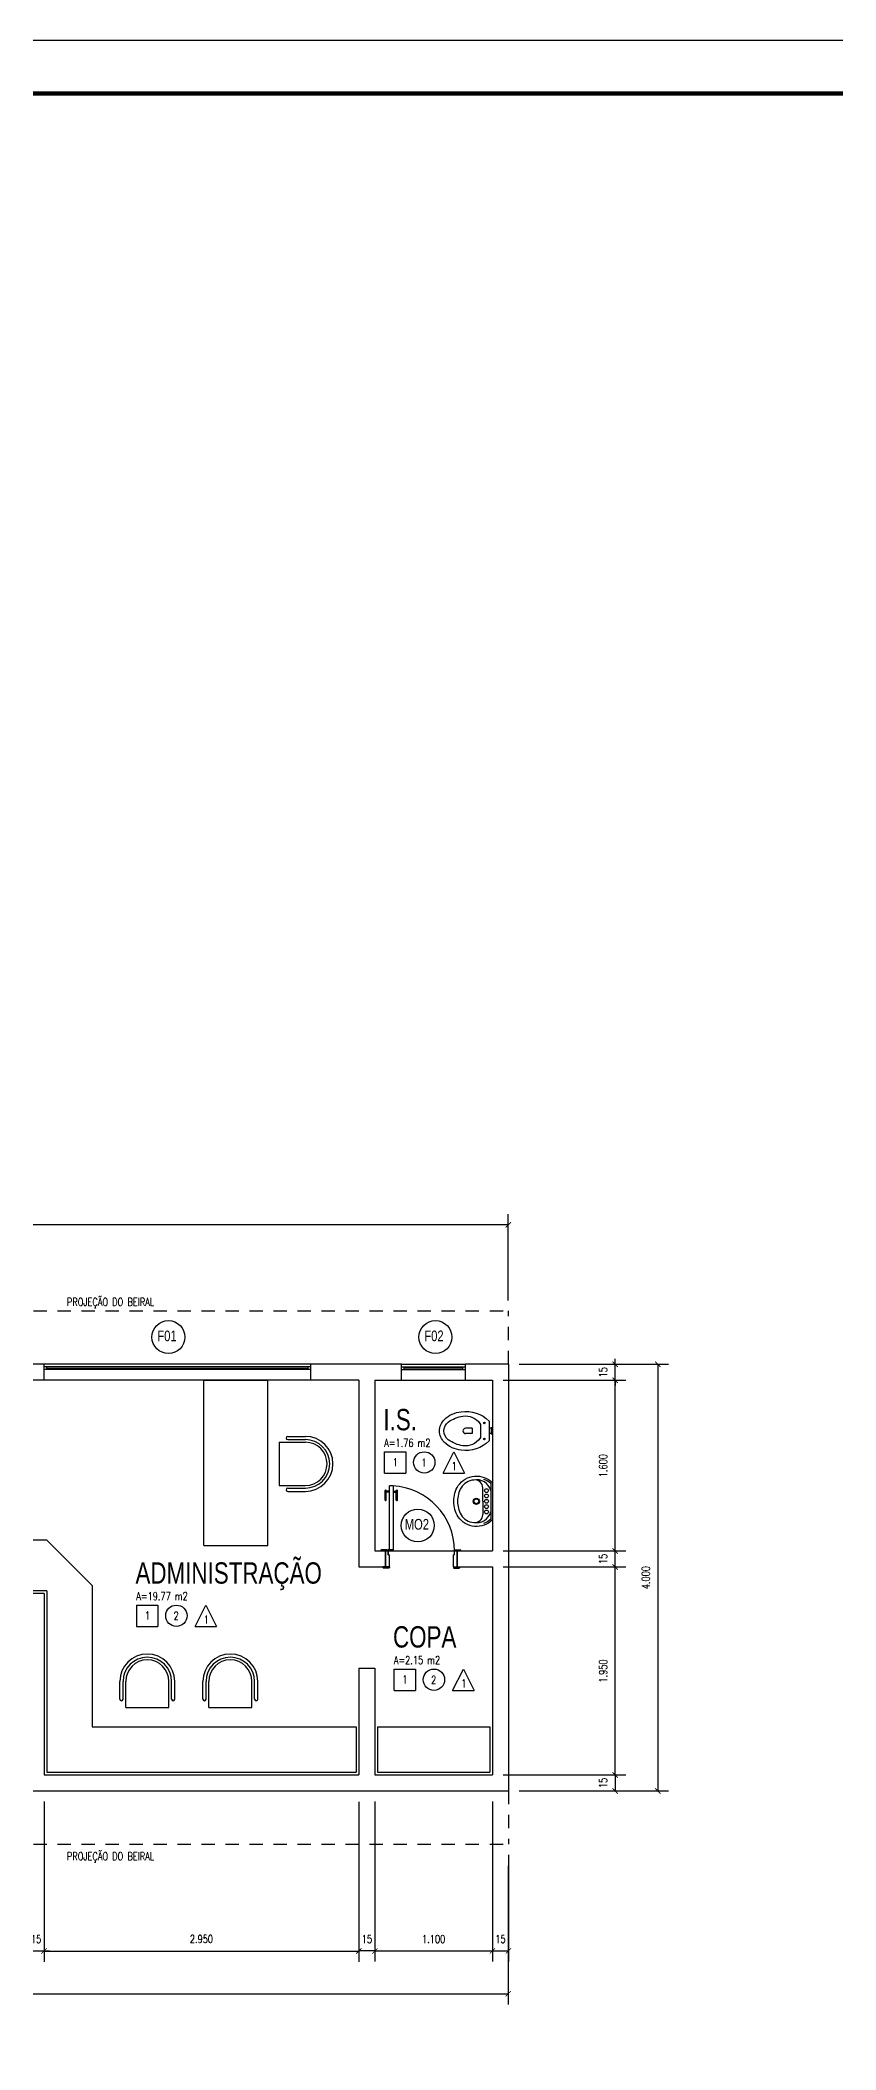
# Model space of a CAD drawing. Extents: x 231.8 to 328.5, y 64.7 to 125.7.
# Drawn here: x 245.24 to 252.69, y 74.35 to 93.19 of the extents above; entities that cross this region are included whole.
import ezdxf

# ---------------------------------------------------------------- set-up
doc = ezdxf.new("R2010")
doc.units = 0
doc.header["$LTSCALE"] = 0.1
doc.header["$MEASUREMENT"] = 0
doc.header["$PDMODE"] = 3
doc.linetypes.add('DASHED2', pattern=[0.375, 0.25, -0.125])
doc.layers.get('0').update_dxf_attribs({"linetype": 'CONTINUOUS'})
doc.layers.get('DEFPOINTS').update_dxf_attribs({"linetype": 'CONTINUOUS'})
for name, color, linetype in [('ALVENARIA', 5, 'CONTINUOUS'), ('COTAS', 1, 'CONTINUOUS'), ('ESQUADRIA', 250, 'CONTINUOUS'), ('INDIC', 1, 'CONTINUOUS'), ('MOBILIA', 74, 'CONTINUOUS'), ('NOMEN', 250, 'CONTINUOUS'), ('PEITORIL_JANELA', 2, 'CONTINUOUS'), ('PISO', 250, 'CONTINUOUS'), ('PORTA', 12, 'CONTINUOUS'), ('PRANCHA', 15, 'CONTINUOUS'), ('PROJEÇÃO', 7, 'DASHED2'), ('SANITÁRIOS', 74, 'CONTINUOUS'), ('TEXTO_AMBIENTE', 250, 'CONTINUOUS'), ('TEXTO_PISO_ÁREA', 1, 'CONTINUOUS'), ('VIDRO', 140, 'CONTINUOUS')]:
    doc.layers.add(name, color=color, linetype=linetype)
doc.styles.add('STYLE1', font='romans.shx', dxfattribs={"width": 0.75, "height": 0.075})
doc.styles.add('STYLE3', font='arial.ttf', dxfattribs={"width": 0.75, "height": 0.2})
doc.dimstyles.get("Standard").update_dxf_attribs({"dimtxt": 0.18, "dimasz": 0.18, "dimexe": 0.18, "dimexo": 0.0625, "dimgap": 0.09, "dimtad": 0, "dimtih": 1, "dimtoh": 1, "dimdec": 4, "dimzin": 0, "dimdsep": 46, "dimtxsty": 'Standard', "dimcen": 0.09, "dimadec": 0, "dimazin": 0, "dimtfac": 1, "dimtdec": 4, "dimtofl": 0, "dimtmove": 0, "dimatfit": 3, "dimfxl": 1, "dimtolj": 1, "dimtzin": 0, "dimarcsym": 0})

# ---------------------------------------------------------------- blocks, each defined once
blk = doc.blocks.new('P-CB67')
for p, q in [((-0.005, 0.477), (-0.005, 0.567)), ((0.005, 0.477), (0.005, 0.567)), ((0.035, 0.01), (0.035, 0.61)), ((0.07, 0.61), (0.035, 0.61)), ((0.07, 0.61), (0.07, 0.01)), ((0.1, 0.477), (0.1, 0.567)), ((0.11, 0.477), (0.11, 0.567)), ((0.035, 0.56), (0.005, 0.56)), ((0.035, 0.553), (0.005, 0.553)), ((0.07, 0.56), (0.1, 0.56)), ((0.07, 0.553), (0.1, 0.553)), ((-0.045, 0), (-0.045, 0.005)), ((-0.045, 0), (0.025, 0)), ((0.01, 0.01), (-0.04, 0.01)), ((0, -0.15), (0, 0)), ((0.015, 0), (0.015, 0.005)), ((0.025, -0.035), (0.025, 0.005)), ((0.027, -0.033), (0.027, 0.005)), ((0.07, 0.01), (0.03, 0.01)), ((0.068, 0.008), (0.03, 0.008)), ((0.068, 0.01), (0.068, 0.008)), ((0.645, 0), (0.645, 0.005)), ((0.705, 0), (0.645, 0)), ((0.645, -0.035), (0.645, 0)), ((0.65, 0.01), (0.7, 0.01)), ((0.67, -0.15), (0.67, 0)), ((0.705, 0), (0.705, 0.005)), ((-0.025, -0.15), (-0.025, -0.155)), ((0.035, -0.15), (-0.025, -0.15)), ((0.03, -0.16), (-0.02, -0.16)), ((0.025, -0.033), (0.027, -0.033)), ((0.025, -0.035), (0.035, -0.035)), ((0.035, -0.15), (0.035, -0.035)), ((0.035, -0.15), (0.035, -0.155)), ((0.635, -0.15), (0.635, -0.035)), ((0.645, -0.035), (0.635, -0.035)), ((0.635, -0.15), (0.695, -0.15)), ((0.635, -0.15), (0.635, -0.155)), ((0.64, -0.16), (0.69, -0.16)), ((0.695, -0.15), (0.695, -0.155))]:
    blk.add_line(p, q)
blk.add_circle((0.025, 0.01), 0.005)
for centre, radius, start, end in [((0, 0.567), 0.00507, 0, 180), ((0.039, 0.004), 0.606, 359.6458, 87.459), ((0.105, 0.567), 0.00507, 0, 180), ((0, 0.477), 0.00507, 180, 0), ((0.105, 0.477), 0.00507, 180, 0), ((-0.04, 0.005), 0.005, 90, 180), ((0.01, 0.005), 0.005, 0, 90), ((0.65, 0.005), 0.005, 90, 180), ((0.7, 0.005), 0.005, 0, 90), ((-0.02, -0.155), 0.005, 180, 270), ((0.03, -0.155), 0.005, 270, 0), ((0.64, -0.155), 0.005, 180, 270), ((0.69, -0.155), 0.005, 270, 0)]:
    blk.add_arc(centre, radius, start, end)
blk = doc.blocks.new('_ARCHTICK')
at = {"color": 0, "linetype": 'ByBlock', "const_width": 0.15}
blk.add_lwpolyline([(-0.5, -0.5), (0.5, 0.5)], dxfattribs=at)
blk = doc.blocks.new('*D300')
at = {"color": 1, "linetype": 'ByBlock'}
for p, q in [((253.734, 62.965), (253.734, 61.465)), ((253.884, 62.965), (253.884, 61.465)), ((253.734, 61.565), (253.684, 61.565)), ((253.734, 61.565), (253.884, 61.565)), ((253.884, 61.565), (253.934, 61.565))]:
    blk.add_line(p, q, dxfattribs=at)
at = {"layer": 'DEFPOINTS', "color": 0, "linetype": 'ByBlock'}
for p in [(253.734, 63.065), (253.884, 63.065), (253.884, 61.565)]:
    blk.add_point(p, dxfattribs=at)
at = {"color": 1, "linetype": 'ByBlock', "xscale": 0.05, "yscale": 0.05, "zscale": 0.05}
blk.add_blockref('_ARCHTICK', (253.734, 61.565), dxfattribs=at)
at = {"color": 1, "linetype": 'ByBlock', "xscale": 0.05, "yscale": 0.05, "zscale": 0.05, "rotation": 180}
blk.add_blockref('_ARCHTICK', (253.884, 61.565), dxfattribs=at)
at = {"color": 60, "linetype": 'ByBlock', "insert": (253.809, 61.677), "char_height": 0.075, "attachment_point": 5, "style": 'STYLE1'}
blk.add_mtext('\\A1;15', dxfattribs=at)
blk = doc.blocks.new('*D301')
at = {"color": 1, "linetype": 'ByBlock'}
for p, q in [((248.223, 76.68), (248.223, 75.18)), ((245.273, 76.58), (245.273, 75.18)), ((245.273, 75.28), (248.223, 75.28))]:
    blk.add_line(p, q, dxfattribs=at)
at = {"layer": 'DEFPOINTS', "color": 0, "linetype": 'ByBlock'}
for p in [(245.273, 76.68), (248.223, 76.78), (248.223, 75.28)]:
    blk.add_point(p, dxfattribs=at)
at = {"color": 1, "linetype": 'ByBlock', "xscale": 0.05, "yscale": 0.05, "zscale": 0.05, "rotation": 180}
blk.add_blockref('_ARCHTICK', (245.273, 75.28), dxfattribs=at)
at = {"color": 1, "linetype": 'ByBlock', "xscale": 0.05, "yscale": 0.05, "zscale": 0.05}
blk.add_blockref('_ARCHTICK', (248.223, 75.28), dxfattribs=at)
at = {"color": 60, "linetype": 'ByBlock', "insert": (246.748, 75.393), "char_height": 0.075, "attachment_point": 5, "style": 'STYLE1'}
blk.add_mtext('\\A1;2.950', dxfattribs=at)
blk = doc.blocks.new('*D302')
at = {"color": 1, "linetype": 'ByBlock'}
for p, q in [((258.134, 62.965), (258.134, 61.465)), ((257.984, 62.865), (257.984, 61.465)), ((258.134, 61.565), (257.984, 61.565))]:
    blk.add_line(p, q, dxfattribs=at)
at = {"layer": 'DEFPOINTS', "color": 0, "linetype": 'ByBlock'}
for p in [(257.984, 62.965), (258.134, 63.065), (257.984, 61.565)]:
    blk.add_point(p, dxfattribs=at)
at = {"color": 1, "linetype": 'ByBlock', "xscale": 0.05, "yscale": 0.05, "zscale": 0.05, "rotation": 180}
blk.add_blockref('_ARCHTICK', (257.984, 61.565), dxfattribs=at)
at = {"color": 1, "linetype": 'ByBlock', "xscale": 0.05, "yscale": 0.05, "zscale": 0.05}
blk.add_blockref('_ARCHTICK', (258.134, 61.565), dxfattribs=at)
at = {"color": 60, "linetype": 'ByBlock', "insert": (258.059, 61.677), "char_height": 0.075, "attachment_point": 5, "style": 'STYLE1'}
blk.add_mtext('\\A1;15', dxfattribs=at)
blk = doc.blocks.new('*D303')
at = {"color": 1, "linetype": 'ByBlock'}
for p, q in [((259.234, 62.965), (259.234, 61.465)), ((258.134, 62.865), (258.134, 61.465)), ((258.134, 61.565), (259.234, 61.565))]:
    blk.add_line(p, q, dxfattribs=at)
at = {"layer": 'DEFPOINTS', "color": 0, "linetype": 'ByBlock'}
for p in [(258.134, 62.965), (259.234, 63.065), (259.234, 61.565)]:
    blk.add_point(p, dxfattribs=at)
at = {"color": 1, "linetype": 'ByBlock', "xscale": 0.05, "yscale": 0.05, "zscale": 0.05, "rotation": 180}
blk.add_blockref('_ARCHTICK', (258.134, 61.565), dxfattribs=at)
at = {"color": 1, "linetype": 'ByBlock', "xscale": 0.05, "yscale": 0.05, "zscale": 0.05}
blk.add_blockref('_ARCHTICK', (259.234, 61.565), dxfattribs=at)
at = {"color": 60, "linetype": 'ByBlock', "insert": (258.684, 61.677), "char_height": 0.075, "attachment_point": 5, "style": 'STYLE1'}
blk.add_mtext('\\A1;1.100', dxfattribs=at)
blk = doc.blocks.new('*D304')
at = {"color": 1, "linetype": 'ByBlock'}
for p, q in [((259.234, 62.965), (259.234, 61.465)), ((259.384, 62.465), (259.384, 61.465)), ((259.234, 61.565), (259.384, 61.565))]:
    blk.add_line(p, q, dxfattribs=at)
at = {"layer": 'DEFPOINTS', "color": 0, "linetype": 'ByBlock'}
for p in [(259.234, 63.065), (259.384, 62.565), (259.384, 61.565)]:
    blk.add_point(p, dxfattribs=at)
at = {"color": 1, "linetype": 'ByBlock', "xscale": 0.05, "yscale": 0.05, "zscale": 0.05, "rotation": 180}
blk.add_blockref('_ARCHTICK', (259.234, 61.565), dxfattribs=at)
at = {"color": 1, "linetype": 'ByBlock', "xscale": 0.05, "yscale": 0.05, "zscale": 0.05}
blk.add_blockref('_ARCHTICK', (259.384, 61.565), dxfattribs=at)
at = {"color": 60, "linetype": 'ByBlock', "insert": (259.309, 61.677), "char_height": 0.075, "attachment_point": 5, "style": 'STYLE1'}
blk.add_mtext('\\A1;15', dxfattribs=at)
blk = doc.blocks.new('*D305')
at = {"color": 1, "linetype": 'ByBlock'}
for p, q in [((235.273, 76.08), (235.273, 74.78)), ((249.623, 76.08), (249.623, 74.78)), ((235.273, 74.88), (249.623, 74.88))]:
    blk.add_line(p, q, dxfattribs=at)
at = {"layer": 'DEFPOINTS', "color": 0, "linetype": 'ByBlock'}
for p in [(235.273, 76.18), (249.623, 76.18), (249.623, 74.88)]:
    blk.add_point(p, dxfattribs=at)
at = {"color": 1, "linetype": 'ByBlock', "xscale": 0.05, "yscale": 0.05, "zscale": 0.05, "rotation": 180}
blk.add_blockref('_ARCHTICK', (235.273, 74.88), dxfattribs=at)
at = {"color": 1, "linetype": 'ByBlock', "xscale": 0.05, "yscale": 0.05, "zscale": 0.05}
blk.add_blockref('_ARCHTICK', (249.623, 74.88), dxfattribs=at)
at = {"color": 60, "linetype": 'ByBlock', "insert": (242.448, 74.993), "char_height": 0.075, "attachment_point": 5, "style": 'STYLE1'}
blk.add_mtext('\\A1;14.350', dxfattribs=at)
blk = doc.blocks.new('*D306')
at = {"color": 1, "linetype": 'ByBlock'}
for p, q in [((259.334, 63.215), (260.484, 63.215)), ((260.384, 63.215), (260.384, 63.065)), ((259.484, 63.065), (260.484, 63.065))]:
    blk.add_line(p, q, dxfattribs=at)
at = {"layer": 'DEFPOINTS', "color": 0, "linetype": 'ByBlock'}
for p in [(259.234, 63.215), (259.384, 63.065), (260.384, 63.065)]:
    blk.add_point(p, dxfattribs=at)
at = {"color": 1, "linetype": 'ByBlock', "xscale": 0.05, "yscale": 0.05, "zscale": 0.05}
for p, rotation in [((260.384, 63.215), 90), ((260.384, 63.065), 270)]:
    blk.add_blockref('_ARCHTICK', p, dxfattribs=dict(at, rotation=rotation))
at = {"color": 60, "linetype": 'ByBlock', "insert": (260.271, 63.14), "char_height": 0.075, "attachment_point": 5, "rotation": 90, "style": 'STYLE1'}
blk.add_mtext('\\A1;15', dxfattribs=at)
blk = doc.blocks.new('*D307')
at = {"color": 1, "linetype": 'ByBlock'}
for p, q in [((259.334, 65.165), (260.484, 65.165)), ((260.384, 63.215), (260.384, 65.165)), ((259.484, 63.215), (260.484, 63.215))]:
    blk.add_line(p, q, dxfattribs=at)
at = {"layer": 'DEFPOINTS', "color": 0, "linetype": 'ByBlock'}
for p in [(259.234, 65.165), (260.384, 65.165), (259.384, 63.215)]:
    blk.add_point(p, dxfattribs=at)
at = {"color": 1, "linetype": 'ByBlock', "xscale": 0.05, "yscale": 0.05, "zscale": 0.05}
for p, rotation in [((260.384, 65.165), 90), ((260.384, 63.215), 270)]:
    blk.add_blockref('_ARCHTICK', p, dxfattribs=dict(at, rotation=rotation))
at = {"color": 60, "linetype": 'ByBlock', "insert": (260.271, 64.19), "char_height": 0.075, "attachment_point": 5, "rotation": 90, "style": 'STYLE1'}
blk.add_mtext('\\A1;1.950', dxfattribs=at)
blk = doc.blocks.new('*D308')
at = {"color": 1, "linetype": 'ByBlock'}
for p, q in [((259.334, 65.315), (260.484, 65.315)), ((260.384, 65.165), (260.384, 65.315)), ((259.334, 65.165), (260.484, 65.165))]:
    blk.add_line(p, q, dxfattribs=at)
at = {"layer": 'DEFPOINTS', "color": 0, "linetype": 'ByBlock'}
for p in [(259.234, 65.315), (260.384, 65.315), (259.234, 65.165)]:
    blk.add_point(p, dxfattribs=at)
at = {"color": 1, "linetype": 'ByBlock', "xscale": 0.05, "yscale": 0.05, "zscale": 0.05}
for p, rotation in [((260.384, 65.315), 90), ((260.384, 65.165), 270)]:
    blk.add_blockref('_ARCHTICK', p, dxfattribs=dict(at, rotation=rotation))
at = {"color": 60, "linetype": 'ByBlock', "insert": (260.271, 65.24), "char_height": 0.075, "attachment_point": 5, "rotation": 90, "style": 'STYLE1'}
blk.add_mtext('\\A1;15', dxfattribs=at)
blk = doc.blocks.new('*D309')
at = {"color": 1, "linetype": 'ByBlock'}
for p, q in [((259.334, 66.915), (260.484, 66.915)), ((260.384, 65.315), (260.384, 66.915)), ((259.434, 65.315), (260.484, 65.315))]:
    blk.add_line(p, q, dxfattribs=at)
at = {"layer": 'DEFPOINTS', "color": 0, "linetype": 'ByBlock'}
for p in [(259.234, 66.915), (260.384, 66.915), (259.334, 65.315)]:
    blk.add_point(p, dxfattribs=at)
at = {"color": 1, "linetype": 'ByBlock', "xscale": 0.05, "yscale": 0.05, "zscale": 0.05}
for p, rotation in [((260.384, 66.915), 90), ((260.384, 65.315), 270)]:
    blk.add_blockref('_ARCHTICK', p, dxfattribs=dict(at, rotation=rotation))
at = {"color": 60, "linetype": 'ByBlock', "insert": (260.271, 66.115), "char_height": 0.075, "attachment_point": 5, "rotation": 90, "style": 'STYLE1'}
blk.add_mtext('\\A1;1.600', dxfattribs=at)
blk = doc.blocks.new('*D310')
at = {"color": 1, "linetype": 'ByBlock'}
for p, q in [((260.384, 67.065), (260.384, 67.115)), ((259.484, 67.065), (260.484, 67.065)), ((259.484, 66.915), (260.484, 66.915)), ((260.384, 66.915), (260.384, 67.065)), ((260.384, 66.915), (260.384, 66.865))]:
    blk.add_line(p, q, dxfattribs=at)
at = {"layer": 'DEFPOINTS', "color": 0, "linetype": 'ByBlock'}
for p in [(259.384, 67.065), (259.384, 66.915), (260.384, 67.065)]:
    blk.add_point(p, dxfattribs=at)
at = {"color": 1, "linetype": 'ByBlock', "xscale": 0.05, "yscale": 0.05, "zscale": 0.05}
for p, rotation in [((260.384, 67.065), 270), ((260.384, 66.915), 90)]:
    blk.add_blockref('_ARCHTICK', p, dxfattribs=dict(at, rotation=rotation))
at = {"color": 60, "linetype": 'ByBlock', "insert": (260.271, 66.99), "char_height": 0.075, "attachment_point": 5, "rotation": 90, "style": 'STYLE1'}
blk.add_mtext('\\A1;15', dxfattribs=at)
blk = doc.blocks.new('*D311')
at = {"color": 1, "linetype": 'ByBlock'}
for p, q in [((259.584, 67.065), (260.884, 67.065)), ((260.784, 67.065), (260.784, 63.065)), ((259.584, 63.065), (260.884, 63.065))]:
    blk.add_line(p, q, dxfattribs=at)
at = {"layer": 'DEFPOINTS', "color": 0, "linetype": 'ByBlock'}
for p in [(259.484, 67.065), (259.484, 63.065), (260.784, 63.065)]:
    blk.add_point(p, dxfattribs=at)
at = {"color": 1, "linetype": 'ByBlock', "xscale": 0.05, "yscale": 0.05, "zscale": 0.05}
for p, rotation in [((260.784, 67.065), 90), ((260.784, 63.065), 270)]:
    blk.add_blockref('_ARCHTICK', p, dxfattribs=dict(at, rotation=rotation))
at = {"color": 60, "linetype": 'ByBlock', "insert": (260.671, 65.065), "char_height": 0.075, "attachment_point": 5, "rotation": 90, "style": 'STYLE1'}
blk.add_mtext('\\A1;4.000', dxfattribs=at)
blk = doc.blocks.new('*D312')
at = {"color": 1, "linetype": 'ByBlock'}
for p, q in [((235.273, 81.38), (235.273, 82.188)), ((249.623, 81.38), (249.623, 82.188)), ((249.623, 82.088), (235.273, 82.088))]:
    blk.add_line(p, q, dxfattribs=at)
at = {"layer": 'DEFPOINTS', "color": 0, "linetype": 'ByBlock'}
for p in [(235.273, 82.088), (235.273, 81.28), (249.623, 81.28)]:
    blk.add_point(p, dxfattribs=at)
at = {"color": 1, "linetype": 'ByBlock', "xscale": 0.05, "yscale": 0.05, "zscale": 0.05, "rotation": 180}
blk.add_blockref('_ARCHTICK', (235.273, 82.088), dxfattribs=at)
at = {"color": 1, "linetype": 'ByBlock', "xscale": 0.05, "yscale": 0.05, "zscale": 0.05}
blk.add_blockref('_ARCHTICK', (249.623, 82.088), dxfattribs=at)
at = {"color": 60, "linetype": 'ByBlock', "insert": (243.532, 82.201), "char_height": 0.075, "attachment_point": 5, "style": 'STYLE1'}
blk.add_mtext('\\A1;14.350', dxfattribs=at)

msp = doc.modelspace()

# ---------------------------------------------------------------- linework, layer by layer
at = {"layer": 'ALVENARIA'}
for p, q in [((245.2734, 80.7801), (243.9434, 80.7801)), ((245.2734, 80.6301), (245.2734, 80.7801)), ((248.6234, 80.7801), (247.7734, 80.7801)), ((247.7734, 80.6301), (247.7734, 80.7801)), ((248.6234, 80.6301), (248.6234, 80.7801)), ((249.6234, 80.7801), (249.2234, 80.7801)), ((249.2234, 80.6301), (249.2234, 80.7801)), ((249.6234, 80.7801), (249.6234, 76.7801)), ((245.2734, 80.6301), (243.9434, 80.6301)), ((248.2234, 80.6301), (247.7734, 80.6301)), ((248.2234, 80.6301), (248.2234, 78.8801)), ((248.3734, 80.6301), (248.6234, 80.6301)), ((248.3734, 80.6301), (248.3734, 79.0301)), ((249.2234, 80.6301), (249.4734, 80.6301)), ((249.4734, 80.6301), (249.4734, 79.0301)), ((248.3734, 79.0301), (248.4734, 79.0301)), ((248.4734, 79.0301), (248.4734, 78.8801)), ((249.1434, 79.0301), (249.1434, 78.8801)), ((249.1434, 79.0301), (249.4734, 79.0301)), ((248.2234, 78.8801), (248.4734, 78.8801)), ((249.1434, 78.8801), (249.4734, 78.8801)), ((249.4734, 78.8801), (249.4734, 76.9301)), ((245.2734, 78.6301), (244.8234, 78.6301)), ((245.2734, 78.6301), (245.2734, 76.9301)), ((248.2234, 77.9301), (248.3734, 77.9301)), ((248.2234, 77.9301), (248.2234, 76.9301)), ((248.3734, 77.9301), (248.3734, 76.9301)), ((245.2734, 76.9301), (248.2234, 76.9301)), ((248.3734, 76.9301), (249.4734, 76.9301)), ((245.1234, 76.7801), (249.6234, 76.7801))]:
    msp.add_line(p, q, dxfattribs=at)
at = {"layer": 'ESQUADRIA'}
for p, q in [((247.7734, 80.7551), (245.2734, 80.7551)), ((247.7734, 80.7301), (245.2734, 80.7301)), ((245.2984, 80.7301), (245.2984, 80.7551)), ((247.7484, 80.7301), (247.7484, 80.7551)), ((248.6234, 80.7551), (249.2234, 80.7551)), ((248.6234, 80.7301), (249.2234, 80.7301)), ((248.6484, 80.7301), (248.6484, 80.7551)), ((249.1984, 80.7301), (249.1984, 80.7551))]:
    msp.add_line(p, q, dxfattribs=at)
at = {"layer": 'INDIC'}
for centre in [(246.4388, 81.0356), (248.94, 81.0356), (248.7743, 79.2691)]:
    msp.add_circle(centre, 0.154, dxfattribs=at)
at = {"layer": 'MOBILIA'}
for p, q in [((246.7714, 80.6301), (247.3714, 80.6301)), ((246.7714, 79.0801), (246.7714, 80.6301)), ((247.3714, 79.0801), (247.3714, 80.6301)), ((247.5565, 80.1044), (247.7223, 80.1044)), ((247.5565, 80.0744), (247.7223, 80.0744)), ((247.4771, 80.0494), (247.7223, 80.0494)), ((247.4771, 80.0494), (247.4771, 79.6444)), ((247.4771, 79.6444), (247.7223, 79.6444)), ((247.5565, 79.6194), (247.7223, 79.6194)), ((247.5565, 79.5894), (247.7223, 79.5894)), ((245.2984, 79.1301), (242.9984, 79.1301)), ((245.2984, 79.1301), (245.7234, 78.7051)), ((246.7714, 79.0801), (247.3714, 79.0801)), ((245.2984, 78.6551), (242.9984, 78.6551)), ((245.2984, 78.6551), (245.2984, 76.9551)), ((245.7234, 78.7051), (245.7234, 77.3801)), ((245.9834, 77.641), (245.9834, 77.8069)), ((246.0134, 77.641), (246.0134, 77.8069)), ((246.0384, 77.5616), (246.0384, 77.8069)), ((246.4434, 77.5616), (246.4434, 77.8069)), ((246.4684, 77.641), (246.4684, 77.8069)), ((246.4984, 77.641), (246.4984, 77.8069)), ((246.7614, 77.641), (246.7614, 77.8069)), ((246.7914, 77.641), (246.7914, 77.8069)), ((246.8164, 77.5616), (246.8164, 77.8069)), ((247.2214, 77.5616), (247.2214, 77.8069)), ((247.2464, 77.641), (247.2464, 77.8069)), ((247.2764, 77.641), (247.2764, 77.8069)), ((246.0384, 77.5616), (246.4434, 77.5616)), ((246.8164, 77.5616), (247.2214, 77.5616)), ((245.7234, 77.3801), (248.1984, 77.3801)), ((248.1984, 77.3801), (248.1984, 76.9551)), ((248.3984, 77.3801), (249.4484, 77.3801)), ((248.3984, 77.3801), (248.3984, 76.9551)), ((249.4484, 77.3801), (249.4484, 76.9551)), ((245.2984, 76.9551), (248.1984, 76.9551)), ((248.3984, 76.9551), (249.4484, 76.9551))]:
    msp.add_line(p, q, dxfattribs=at)
for centre, radius, start, end in [((247.5565, 80.0894), 0.015, 90, 270), ((247.7223, 79.8469), 0.2575, 270, 90), ((247.7223, 79.8469), 0.2275, 270, 90), ((247.7223, 79.8469), 0.2025, 270, 90), ((247.5565, 79.6044), 0.015, 90, 270), ((246.2409, 77.8069), 0.2575, 0, 180), ((246.2409, 77.8069), 0.2275, 0, 180), ((246.2409, 77.8069), 0.2025, 0, 180), ((247.0189, 77.8069), 0.2575, 0, 180), ((247.0189, 77.8069), 0.2275, 0, 180), ((247.0189, 77.8069), 0.2025, 0, 180), ((245.9984, 77.641), 0.015, 180, 0), ((246.4834, 77.641), 0.015, 180, 0), ((246.7764, 77.641), 0.015, 180, 0), ((247.2614, 77.641), 0.015, 180, 0)]:
    msp.add_arc(centre, radius, start, end, dxfattribs=at)
at = {"layer": 'NOMEN', "ltscale": 0.02}
for p, q in [((248.463, 79.7601), (248.463, 79.9601)), ((248.463, 79.9601), (248.663, 79.9601)), ((248.663, 79.9601), (248.663, 79.7601)), ((249.0113, 79.7601), (249.1113, 79.9601)), ((249.1113, 79.9601), (249.2113, 79.7601)), ((248.463, 79.7601), (248.663, 79.7601)), ((249.0113, 79.7601), (249.2113, 79.7601)), ((246.1408, 78.5224), (246.3408, 78.5224)), ((246.1408, 78.5224), (246.1408, 78.3224)), ((246.3408, 78.5224), (246.3408, 78.3224)), ((246.6891, 78.3224), (246.7891, 78.5224)), ((246.7891, 78.5224), (246.8891, 78.3224)), ((246.1408, 78.3224), (246.3408, 78.3224)), ((246.6891, 78.3224), (246.8891, 78.3224)), ((248.5533, 77.9234), (248.7533, 77.9234)), ((248.5533, 77.7234), (248.5533, 77.9234)), ((248.7533, 77.9234), (248.7533, 77.7234)), ((249.1017, 77.7234), (249.2017, 77.9234)), ((249.2017, 77.9234), (249.3017, 77.7234)), ((248.5533, 77.7234), (248.7533, 77.7234)), ((249.1017, 77.7234), (249.3017, 77.7234))]:
    msp.add_line(p, q, dxfattribs=at)
for centre in [(248.8354, 79.8601), (246.5132, 78.4224), (248.9257, 77.8234)]:
    msp.add_circle(centre, 0.1, dxfattribs=at)
at = {"layer": 'PEITORIL_JANELA'}
for p, q in [((247.7734, 80.7801), (245.2734, 80.7801)), ((248.6234, 80.7801), (249.2234, 80.7801)), ((247.7734, 80.6301), (245.2734, 80.6301)), ((248.6234, 80.6301), (249.2234, 80.6301))]:
    msp.add_line(p, q, dxfattribs=at)
at = {"layer": 'PISO'}
msp.add_line((248.4734, 79.0301), (249.1434, 79.0301), dxfattribs=at)
at = {"layer": 'PRANCHA', "color": 250}
msp.add_line((232.5677, 93.1938), (273.5677, 93.1938), dxfattribs=at)
at = {"layer": 'PRANCHA', "color": 250, "const_width": 0.04}
msp.add_lwpolyline([(273.0677, 92.6938), (233.0677, 92.6938), (233.0677, 65.1938), (273.0677, 65.1938), (273.0677, 92.6938)], dxfattribs=at)
at = {"layer": 'PROJEÇÃO', "ltscale": 5}
for p, q in [((235.2734, 81.2801), (249.6234, 81.2801)), ((249.6234, 80.7801), (249.6234, 81.2801)), ((249.6234, 76.7801), (249.6234, 76.2801)), ((235.2734, 76.2801), (249.6234, 76.2801))]:
    msp.add_line(p, q, dxfattribs=at)
at = {"layer": 'SANITÁRIOS'}
for p, q in [((249.2834, 80.1805), (249.2234, 80.1805)), ((249.2834, 80.1305), (249.2234, 80.1305)), ((249.2834, 80.1805), (249.2834, 80.1305)), ((249.4634, 80.1805), (249.4434, 80.1805)), ((249.4634, 80.1305), (249.4434, 80.1305)), ((249.4634, 80.1855), (249.4634, 80.1255)), ((249.4734, 80.1855), (249.4634, 80.1855)), ((249.4734, 80.1255), (249.4634, 80.1255)), ((249.4734, 80.1855), (249.4734, 80.1255)), ((249.3834, 79.4961), (249.3834, 79.6212)), ((249.3834, 79.4961), (249.3834, 79.3709))]:
    msp.add_line(p, q, dxfattribs=at)
for points in [[(249.0242, 80.2627, -0.1787303), (249.1805, 80.3342, -0.2459372), (249.4434, 80.248), (249.4434, 80.0629, -0.2459372), (249.1805, 79.9767, -0.1787303), (249.0242, 80.0482, -0.1914091), (248.9784, 80.1555, -0.1914091)], [(249.0184, 80.1555, -0.2223189), (249.0607, 80.2393, -0.1132708), (249.198, 80.2941, -0.2835722), (249.3572, 80.2253, -0.1537443), (249.3634, 80.2056), (249.3634, 80.1555), (249.3634, 80.1053, -0.1537443), (249.3572, 80.0856, -0.2835722), (249.198, 80.0168, -0.1132708), (249.0607, 80.0716, -0.2223189)], [(249.1531, 79.3495, -0.1412961), (249.1134, 79.4961, -0.1412961), (249.1531, 79.6426, -0.4666539), (249.4734, 79.6711), (249.4734, 79.4961), (249.4734, 79.3211, -0.4666539)]]:
    msp.add_lwpolyline(points, format="xyb", close=True, dxfattribs=at)
for points in [[(249.4584, 79.5961, 0.3960713), (249.299, 79.6956, 0.2313453), (249.1805, 79.623, 0.1400969), (249.1484, 79.4961, 0.1400969), (249.1805, 79.3691, 0.2313453), (249.299, 79.2965, 0.3960713), (249.4584, 79.3961)], [(249.3919, 79.7047, -0.0965811), (249.4584, 79.6645), (249.4584, 79.3276, -0.0965811), (249.3919, 79.2874)]]:
    msp.add_lwpolyline(points, format="xyb", dxfattribs=at)
for centre, radius in [((249.3984, 80.2305), 0.0075), ((249.3984, 80.0805), 0.0075), ((249.3234, 79.4961), 0.03), ((249.3234, 79.4961), 0.0225), ((249.4184, 79.5961), 0.0175), ((249.4184, 79.5461), 0.0175), ((249.4184, 79.4961), 0.0175), ((249.4184, 79.4461), 0.0175), ((249.4184, 79.3961), 0.0175)]:
    msp.add_circle(centre, radius, dxfattribs=at)
for centre, radius, start, end in [((249.2234, 80.1555), 0.025, 90, 270), ((249.3084, 79.6212), 0.075, 0, 97.23539), ((249.3084, 79.3709), 0.075, 262.76461, 0)]:
    msp.add_arc(centre, radius, start, end, dxfattribs=at)
at = {"layer": 'VIDRO'}
for p, q in [((245.2984, 80.7426), (247.7484, 80.7426)), ((249.1984, 80.7426), (248.6484, 80.7426))]:
    msp.add_line(p, q, dxfattribs=at)

# ---------------------------------------------------------------- block references
at = {"layer": 'PORTA'}
msp.add_blockref('P-CB67', (248.4734, 79.0301), dxfattribs=at)

# ---------------------------------------------------------------- texts
at = {"color": 250, "style": 'STYLE3', "width": 0.75}
for s, p in [('F01', (246.3352, 80.9969)), ('F02', (248.8364, 80.9969)), ('MO2', (248.653, 79.2304))]:
    msp.add_text(s, height=0.1, dxfattribs=at).set_placement(p)
at = {"layer": 'TEXTO_AMBIENTE', "style": 'STYLE3', "width": 0.75}
for s, p in [('I.S.', (248.4525, 80.1616)), ('ADMINISTRAÇÃO', (246.1302, 78.7239)), ('COPA', (248.5428, 78.1249))]:
    msp.add_text(s, height=0.2, dxfattribs=at).set_placement(p)
at = {"layer": 'TEXTO_PISO_ÁREA', "style": 'STYLE1', "width": 0.75}
for s, p in [('PROJEÇÃO DO BEIRAL', (245.4877, 81.3272)), ('A=1.76 m2', (248.46, 80.0067)), ('1', (248.54, 79.8249)), ('1', (248.8093, 79.8219)), ('1', (249.0917, 79.7877)), ('A=19.77 m2', (246.1377, 78.569)), ('1', (246.2178, 78.3872)), ('2', (246.4871, 78.3843)), ('1', (246.7695, 78.3501)), ('A=2.15 m2', (248.5503, 77.97)), ('1', (248.6304, 77.7883)), ('2', (248.8996, 77.7853)), ('1', (249.1821, 77.7511)), ('PROJEÇÃO DO BEIRAL', (245.4877, 76.1309))]:
    msp.add_text(s, height=0.075, dxfattribs=at).set_placement(p)

# ---------------------------------------------------------------- dimensions: what is measured, and where the dimension line sits
at = {"layer": 'COTAS'}
dim = msp.add_linear_dim(base=(235.2734, 82.0884), p1=(249.6234, 81.2801), p2=(235.2734, 81.2801), dimstyle='Standard', override={"dimtxt": 0.075, "dimasz": 0.05, "dimexe": 0.1, "dimexo": 0.1, "dimgap": 0.075, "dimtad": 1, "dimtih": 0, "dimtoh": 0, "dimdec": 3, "dimtxsty": 'STYLE1', "dimblk1": 'ARCHTICK', "dimblk2": 'ARCHTICK', "dimsah": 1, "dimcen": 0, "dimclrd": 1, "dimclre": 1, "dimclrt": 60, "dimtdec": 3, "dimtofl": 1}, dxfattribs=at)
dim.commit()
dim.dimension.update_dxf_attribs({"geometry": '*D312', "text_midpoint": (243.5315, 82.0884), "dimtype": 160})
for base, p1, p2, picture, middle in [((250.6234, 80.7801), (249.6234, 80.6301), (249.6234, 80.7801), '*D310', (250.6234, 80.7051)), ((250.6234, 79.0301), (249.4734, 78.8801), (249.4734, 79.0301), '*D308', (250.6234, 78.9551)), ((250.6234, 76.7801), (249.4734, 76.9301), (249.6234, 76.7801), '*D306', (250.6234, 76.8551))]:
    dim = msp.add_linear_dim(base=base, p1=p1, p2=p2, angle=90, text='15', dimstyle='Standard', override={"dimtxt": 0.075, "dimasz": 0.05, "dimexe": 0.1, "dimexo": 0.1, "dimgap": 0.075, "dimtad": 1, "dimtih": 0, "dimtoh": 0, "dimdec": 3, "dimtxsty": 'STYLE1', "dimblk1": 'ARCHTICK', "dimblk2": 'ARCHTICK', "dimsah": 1, "dimcen": 0, "dimclrd": 1, "dimclre": 1, "dimclrt": 60, "dimtdec": 3, "dimtofl": 1}, dxfattribs=at)
    dim.commit()
    dim.dimension.update_dxf_attribs({"geometry": picture, "text_midpoint": middle, "dimtype": 160, "insert": (-9.7602, 13.7152)})
for base, p1, p2, picture, middle in [((250.6234, 80.6301), (249.5734, 79.0301), (249.4734, 80.6301), '*D309', (251.6609, 79.8301)), ((251.0234, 76.7801), (249.7234, 80.7801), (249.7234, 76.7801), '*D311', (252.0609, 78.7801)), ((250.6234, 78.8801), (249.6234, 76.9301), (249.4734, 78.8801), '*D307', (251.6609, 77.9051))]:
    dim = msp.add_linear_dim(base=base, p1=p1, p2=p2, angle=90, dimstyle='Standard', override={"dimtxt": 0.075, "dimasz": 0.05, "dimexe": 0.1, "dimexo": 0.1, "dimgap": 0.075, "dimtad": 1, "dimtih": 0, "dimtoh": 0, "dimdec": 3, "dimtxsty": 'STYLE1', "dimblk1": 'ARCHTICK', "dimblk2": 'ARCHTICK', "dimsah": 1, "dimcen": 0, "dimclrd": 1, "dimclre": 1, "dimclrt": 60, "dimtdec": 3, "dimtofl": 1}, dxfattribs=at)
    dim.commit()
    dim.dimension.update_dxf_attribs({"geometry": picture, "text_midpoint": middle, "insert": (-9.7602, 13.7152)})
for base, p1, p2, picture, middle, set_off in [((245.2734, 75.2801), (245.1234, 76.7801), (245.2734, 76.7801), '*D300', (245.1984, 75.2801), (-8.6102, 13.7152)), ((248.2234, 75.2801), (248.3734, 76.7801), (248.2234, 76.6801), '*D302', (248.2984, 75.2801), (-9.7602, 13.7152)), ((249.6234, 75.2801), (249.4734, 76.7801), (249.6234, 76.2801), '*D304', (249.5484, 75.2801), (-9.7602, 13.7152))]:
    dim = msp.add_linear_dim(base=base, p1=p1, p2=p2, text='15', dimstyle='Standard', override={"dimtxt": 0.075, "dimasz": 0.05, "dimexe": 0.1, "dimexo": 0.1, "dimgap": 0.075, "dimtad": 1, "dimtih": 0, "dimtoh": 0, "dimdec": 3, "dimtxsty": 'STYLE1', "dimblk1": 'ARCHTICK', "dimblk2": 'ARCHTICK', "dimsah": 1, "dimcen": 0, "dimclrd": 1, "dimclre": 1, "dimclrt": 60, "dimtdec": 3, "dimtofl": 1}, dxfattribs=at)
    dim.commit()
    dim.dimension.update_dxf_attribs({"geometry": picture, "text_midpoint": middle, "dimtype": 160, "insert": set_off})
for base, p1, p2, picture, middle in [((248.2234, 75.2801), (245.2734, 76.6801), (248.2234, 76.7801), '*D301', (246.7484, 75.3926)), ((249.6234, 74.8801), (235.2734, 76.1801), (249.6234, 76.1801), '*D305', (242.4484, 74.9926))]:
    dim = msp.add_linear_dim(base=base, p1=p1, p2=p2, dimstyle='Standard', override={"dimtxt": 0.075, "dimasz": 0.05, "dimexe": 0.1, "dimexo": 0.1, "dimgap": 0.075, "dimtad": 1, "dimtih": 0, "dimtoh": 0, "dimdec": 3, "dimtxsty": 'STYLE1', "dimblk1": 'ARCHTICK', "dimblk2": 'ARCHTICK', "dimsah": 1, "dimcen": 0, "dimclrd": 1, "dimclre": 1, "dimclrt": 60, "dimtdec": 3, "dimtofl": 1}, dxfattribs=at)
    dim.commit()
    dim.dimension.update_dxf_attribs({"geometry": picture, "text_midpoint": middle})
dim = msp.add_linear_dim(base=(249.4734, 75.2801), p1=(248.3734, 76.6801), p2=(249.4734, 76.7801), dimstyle='Standard', override={"dimtxt": 0.075, "dimasz": 0.05, "dimexe": 0.1, "dimexo": 0.1, "dimgap": 0.075, "dimtad": 1, "dimtih": 0, "dimtoh": 0, "dimdec": 3, "dimtxsty": 'STYLE1', "dimblk1": 'ARCHTICK', "dimblk2": 'ARCHTICK', "dimsah": 1, "dimcen": 0, "dimclrd": 1, "dimclre": 1, "dimclrt": 60, "dimtdec": 3, "dimtofl": 1}, dxfattribs=at)
dim.commit()
dim.dimension.update_dxf_attribs({"geometry": '*D303', "text_midpoint": (250.0734, 75.3926), "insert": (-9.7602, 13.7152)})

doc.saveas('drawing.dxf')
